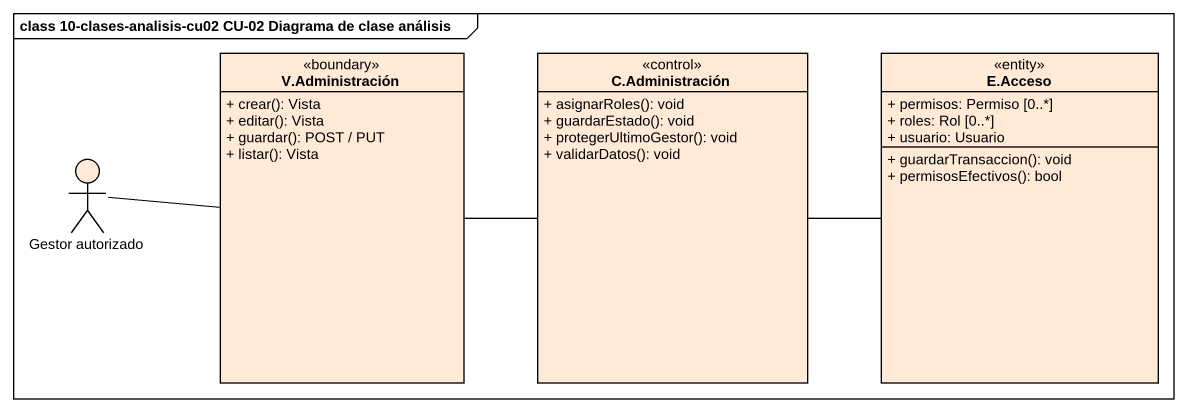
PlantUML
@startuml
mainframe class 10-clases-analisis-cu02 CU-02 Diagrama de clase análisis
allowmixing
hide circle
hide empty members
skinparam classAttributeIconSize 0
class "V.Administración" as V_Administración <<boundary>> #FFEAD7 {
  + crear(): Vista
  + editar(): Vista
  + guardar(): POST / PUT
  + listar(): Vista
}
class "C.Administración" as C_Administración <<control>> #FFEAD7 {
  + asignarRoles(): void
  + guardarEstado(): void
  + protegerUltimoGestor(): void
  + validarDatos(): void
}
class "E.Acceso" as E_Acceso <<entity>> #FFEAD7 {
  + permisos: Permiso [0..*]
  + roles: Rol [0..*]
  + usuario: Usuario
  + guardarTransaccion(): void
  + permisosEfectivos(): bool
}
actor "Gestor autorizado" as Gestor_autorizado #FFEAD7
V_Administración -right- C_Administración
C_Administración -right- E_Acceso
Gestor_autorizado -right- V_Administración
@enduml
